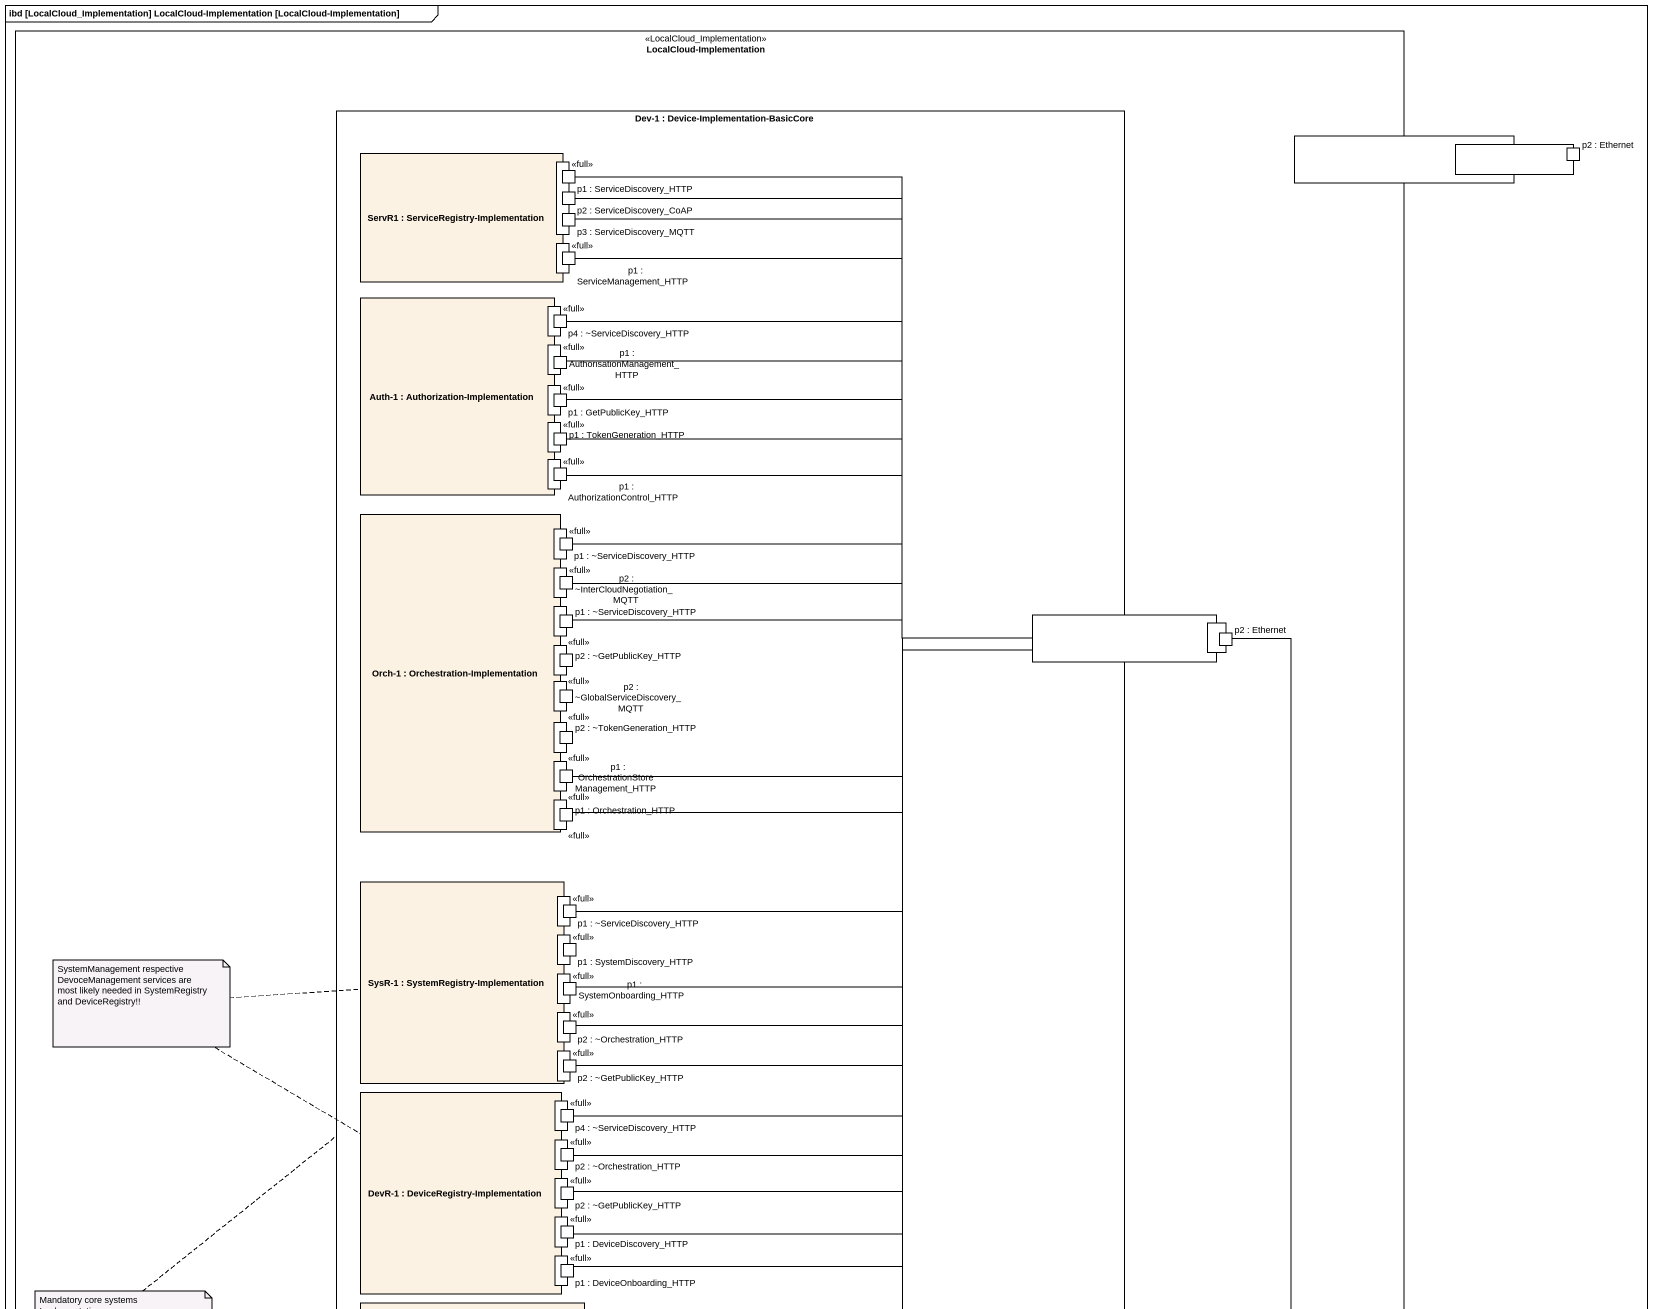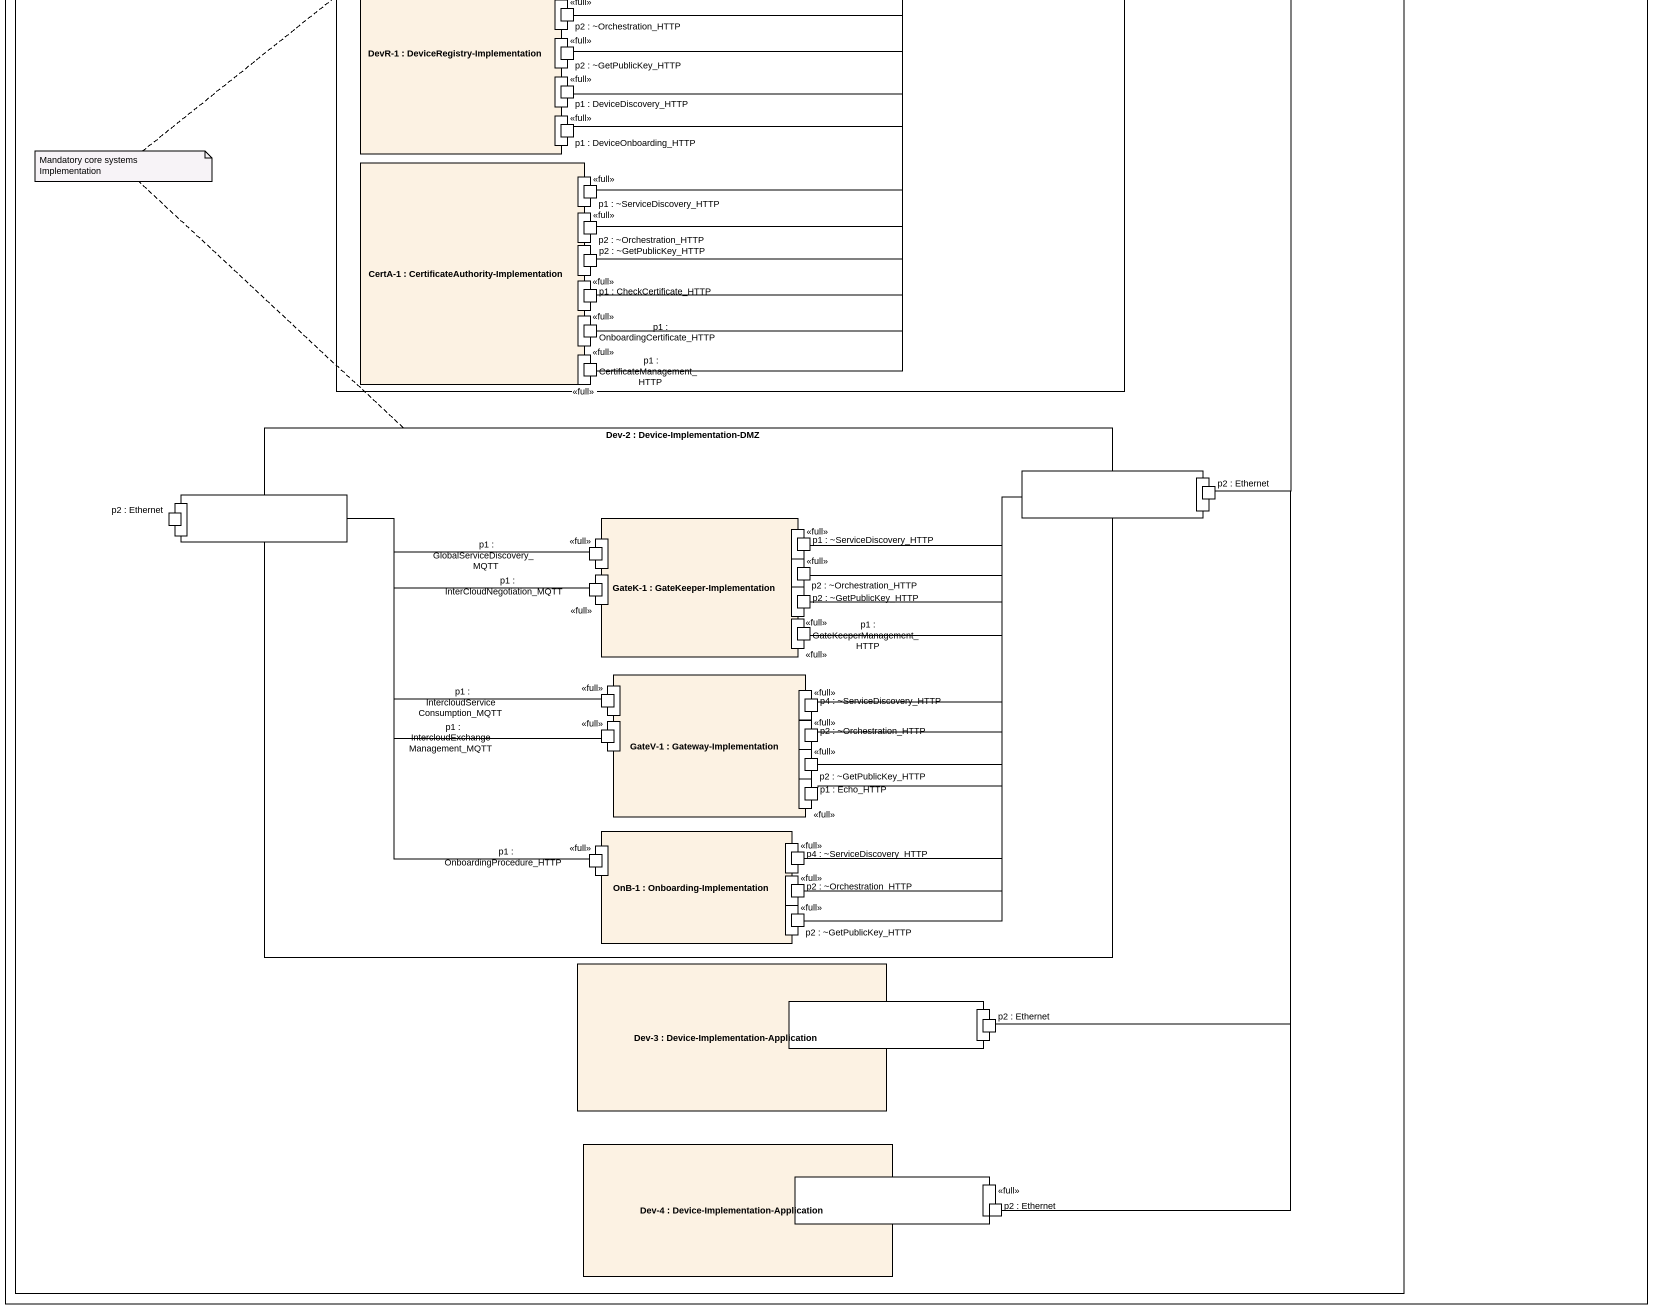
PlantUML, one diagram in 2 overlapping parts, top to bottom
@startuml
mainframe ibd [LocalCloud_Implementation] LocalCloud-Implementation [LocalCloud-Implementation]
rectangle "LocalCloud-Implementation" as LocalCloud_Implementation <<LocalCloud_Implementation>> {
  rectangle "Dev-1 : Device-Implementation-BasicCore" as Dev_1 {
    rectangle "ServR1 : ServiceRegistry-Implementation" as ServR1 {
      port "<<full>>" as full
      port "<<full>>" as full_2
    }
    port "p1 : ServiceDiscovery_HTTP" as p1_ServiceDiscovery_HTTP
    port "p2 : ServiceDiscovery_CoAP" as p2_ServiceDiscovery_CoAP
    port "p3 : ServiceDiscovery_MQTT" as p3_ServiceDiscovery_MQTT
    port "p1 : ServiceManagement_HTTP" as p1_ServiceManagement_HTTP
    rectangle "Auth-1 : Authorization-Implementation" as Auth_1 {
      port "<<full>>" as full_3
      port "<<full>>" as full_4
      port "<<full>>" as full_5
      port "<<full>>" as full_6
      port "<<full>>" as full_7
    }
    port "p4 : ~ServiceDiscovery_HTTP" as p4_ServiceDiscovery_HTTP
    port "p1 : AuthorisationManagement_HTTP" as p1_AuthorisationManagement
    port "p1 : GetPublicKey_HTTP" as p1_GetPublicKey_HTTP
    port "p1 : TokenGeneration_HTTP" as p1_TokenGeneration_HTTP
    port "p1 : AuthorizationControl_HTTP" as p1_AuthorizationControl_HTTP
    rectangle "Orch-1 : Orchestration-Implementation" as Orch_1 {
      port "<<full>>" as full_8
      port "<<full>>" as full_9
      port "<<full>>" as full_10
      port "<<full>>" as full_11
      port "<<full>>" as full_12
      port "<<full>>" as full_13
      port "<<full>>" as full_14
      port "<<full>>" as full_15
    }
    port "p1 : ~ServiceDiscovery_HTTP" as p1_ServiceDiscovery_HTTP_2
    port "p2 : ~InterCloudNegotiation_MQTT" as p2_InterCloudNegotiation
    port "p1 : ~ServiceDiscovery_HTTP" as p1_ServiceDiscovery_HTTP_3
    port " " as port3
    port "p2 : ~GetPublicKey_HTTP" as p2_GetPublicKey_HTTP
    port "p2 : ~GlobalServiceDiscovery_MQTT" as p2_GlobalServiceDiscovery
    port "p2 : ~TokenGeneration_HTTP" as p2_TokenGeneration_HTTP
    port "p1 : OrchestrationStoreManagement_HTTP" as p1_OrchestrationStoreManagem
    port "p1 : Orchestration_HTTP" as p1_Orchestration_HTTP
    rectangle "SysR-1 : SystemRegistry-Implementation" as SysR_1 {
      port "<<full>>" as full_16
      port "<<full>>" as full_17
      port "<<full>>" as full_18
      port "<<full>>" as full_19
      port "<<full>>" as full_20
    }
    port "p1 : ~ServiceDiscovery_HTTP" as p1_ServiceDiscovery_HTTP_4
    port "p1 : SystemDiscovery_HTTP" as p1_SystemDiscovery_HTTP
    port "p1 : SystemOnboarding_HTTP" as p1_SystemOnboarding_HTTP
    port "p2 : ~Orchestration_HTTP" as p2_Orchestration_HTTP
    port "p2 : ~GetPublicKey_HTTP" as p2_GetPublicKey_HTTP_2
    rectangle "DevR-1 : DeviceRegistry-Implementation" as DevR_1 {
      port "<<full>>" as full_21
      port "<<full>>" as full_22
      port "<<full>>" as full_23
      port "<<full>>" as full_24
      port "<<full>>" as full_25
    }
    port "p4 : ~ServiceDiscovery_HTTP" as p4_ServiceDiscovery_HTTP_2
    port "p2 : ~Orchestration_HTTP" as p2_Orchestration_HTTP_2
    port "p2 : ~GetPublicKey_HTTP" as p2_GetPublicKey_HTTP_3
    port "p1 : DeviceDiscovery_HTTP" as p1_DeviceDiscovery_HTTP
    port "p1 : DeviceOnboarding_HTTP" as p1_DeviceOnboarding_HTTP
    rectangle "CertA-1 : CertificateAuthority-Implementation" as CertA_1 {
      port "<<full>>" as full_26
      port "<<full>>" as full_27
      port "<<full>>" as full_28
      port "<<full>>" as full_29
      port "<<full>>" as full_30
      port "<<full>>" as full_31
    }
    port "p1 : ~ServiceDiscovery_HTTP" as p1_ServiceDiscovery_HTTP_5
    port "p2 : ~Orchestration_HTTP" as p2_Orchestration_HTTP_3
    port "p2 : ~GetPublicKey_HTTP" as p2_GetPublicKey_HTTP_4
    port "p1 : CheckCertificate_HTTP" as p1_CheckCertificate_HTTP
    port "p1 : OnboardingCertificate_HTTP" as p1_OnboardingCertificate
    port "p1 : CertificateManagement_HTTP" as p1_CertificateManagement
  }
  port " " as port1
  port " " as port2
  port "p2 : Ethernet" as p2_Ethernet
  port " " as port4
  port "p2 : Ethernet" as p2_Ethernet_2
  rectangle "Dev-2 : Device-Implementation-DMZ" as Dev_2 {
    port " " as port5
    port " " as port8
    rectangle "GateK-1 : GateKeeper-Implementation" as GateK_1 {
      port "<<full>>" as full_32
      port "<<full>>" as full_33
      port "<<full>>" as full_34
      port "<<full>>" as full_35
      port "<<full>>" as full_36
      port "<<full>>" as full_37
    }
    port "p1 : GlobalServiceDiscovery_MQTT" as p1_GlobalServiceDiscovery
    port "p1 : ~ServiceDiscovery_HTTP" as p1_ServiceDiscovery_HTTP_6
    port "p2 : ~Orchestration_HTTP" as p2_Orchestration_HTTP_4
    port "p1 : InterCloudNegotiation_MQTT" as p1_InterCloudNegotiation
    port "p2 : ~GetPublicKey_HTTP" as p2_GetPublicKey_HTTP_5
    port "p1 : GateKeeperManagement_HTTP" as p1_GateKeeperManagement_HTTP
    rectangle "GateV-1 : Gateway-Implementation" as GateV_1 {
      port "<<full>>" as full_38
      port "<<full>>" as full_39
      port "<<full>>" as full_40
      port "<<full>>" as full_41
      port "<<full>>" as full_42
      port "<<full>>" as full_43
    }
    port "p1 : IntercloudServiceConsumption_MQTT" as p1_IntercloudServiceConsumpt
    port "p4 : ~ServiceDiscovery_HTTP" as p4_ServiceDiscovery_HTTP_3
    port "p1 : IntercloudExchangeManagement_MQTT" as p1_IntercloudExchangeManagem
    port "p2 : ~Orchestration_HTTP" as p2_Orchestration_HTTP_5
    port "p2 : ~GetPublicKey_HTTP" as p2_GetPublicKey_HTTP_6
    port "p1 : Echo_HTTP" as p1_Echo_HTTP
    rectangle "OnB-1 : Onboarding-Implementation" as OnB_1 {
      port "<<full>>" as full_44
      port "<<full>>" as full_45
      port "<<full>>" as full_46
      port "<<full>>" as full_47
    }
    port "p1 : OnboardingProcedure_HTTP" as p1_OnboardingProcedure_HTTP
    port "p4 : ~ServiceDiscovery_HTTP" as p4_ServiceDiscovery_HTTP_4
    port "p2 : ~Orchestration_HTTP" as p2_Orchestration_HTTP_6
    port "p2 : ~GetPublicKey_HTTP" as p2_GetPublicKey_HTTP_7
  }
  port " " as port6
  port "p2 : Ethernet" as p2_Ethernet_3
  port "p2 : Ethernet" as p2_Ethernet_4
  port " " as port7
  rectangle "Dev-3 : Device-Implementation-Application" as Dev_3 {
    port " " as port9
  }
  port " " as port10
  port "p2 : Ethernet" as p2_Ethernet_5
  rectangle "Dev-4 : Device-Implementation-Application" as Dev_4 {
    port " " as port11
  }
  port "<<full>>" as full_48
  port "p2 : Ethernet" as p2_Ethernet_6
}
port3 -up- p1_ServiceDiscovery_HTTP
port3 -up- p2_ServiceDiscovery_CoAP
port3 -up- p3_ServiceDiscovery_MQTT
port3 -up- p1_ServiceManagement_HTTP
port3 -left- p4_ServiceDiscovery_HTTP
port3 -left- p1_AuthorisationManagement
port3 -left- p1_GetPublicKey_HTTP
port3 -left- p1_TokenGeneration_HTTP
port3 -left- p1_AuthorizationControl_HTTP
port3 -left- p1_ServiceDiscovery_HTTP_2
port3 -left- p2_InterCloudNegotiation
port3 -left- p1_ServiceDiscovery_HTTP_3
port3 -left- p1_OrchestrationStoreManagem
port3 -left- p1_Orchestration_HTTP
port3 -left- p1_ServiceDiscovery_HTTP_4
port3 -- p1_SystemOnboarding_HTTP
port3 -- p2_Orchestration_HTTP
port3 -- p2_GetPublicKey_HTTP_2
port3 -- p4_ServiceDiscovery_HTTP_2
port3 -- p2_Orchestration_HTTP_2
port3 -- p2_GetPublicKey_HTTP_3
port3 -- p1_DeviceDiscovery_HTTP
port3 -- p1_DeviceOnboarding_HTTP
port3 -- p1_ServiceDiscovery_HTTP_5
port3 -- p2_Orchestration_HTTP_3
port3 -- p2_GetPublicKey_HTTP_4
port3 -- p1_CheckCertificate_HTTP
port3 -- p1_OnboardingCertificate
port3 -- p1_CertificateManagement
p2_Ethernet_2 -- p2_Ethernet_3
port5 -left- p1_ServiceDiscovery_HTTP_6
port5 -left- p2_Orchestration_HTTP_4
port5 -left- p2_GetPublicKey_HTTP_5
port5 -left- p1_GateKeeperManagement_HTTP
port5 -- p4_ServiceDiscovery_HTTP_3
port5 -- p2_Orchestration_HTTP_5
port5 -- p2_GetPublicKey_HTTP_6
port5 -- p1_Echo_HTTP
port5 -- p4_ServiceDiscovery_HTTP_4
port5 -- p2_Orchestration_HTTP_6
port5 -- p2_GetPublicKey_HTTP_7
port8 -right- p1_GlobalServiceDiscovery
port8 -right- p1_InterCloudNegotiation
port8 -right- p1_IntercloudServiceConsumpt
port8 -- p1_IntercloudExchangeManagem
port8 -- p1_OnboardingProcedure_HTTP
p2_Ethernet_5 -up- p2_Ethernet_3
p2_Ethernet_6 -up- p2_Ethernet_3
note as N1
  SystemManagement respective DevoceManagement services are most likely needed in SystemRegistry and DeviceRegistry!!
end note
N1 .. SysR_1
N1 .. DevR_1
note as N2
  Mandatory core systems Implementation
end note
N2 .. Dev_1
N2 .. Dev_2
@enduml
